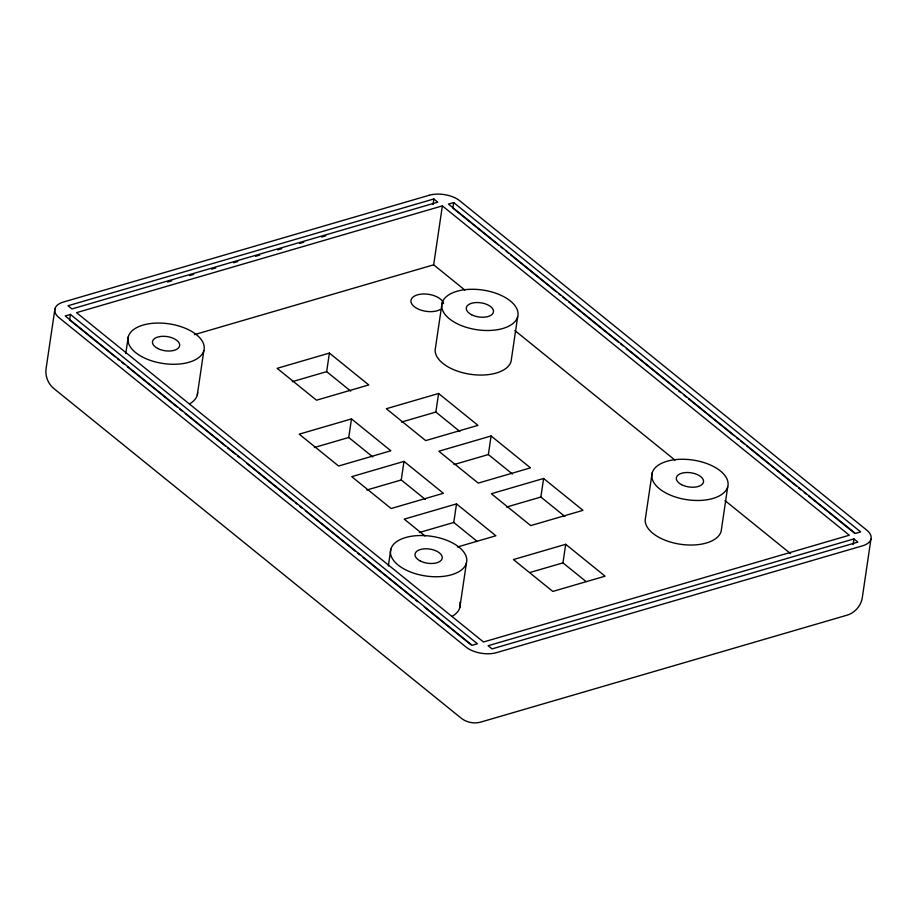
<?xml version="1.0" encoding="UTF-8"?>
<svg xmlns="http://www.w3.org/2000/svg" width="917" height="917" viewBox="0 0 917 917"><rect width="100%" height="100%" fill="white"/><g stroke="black" fill="none" stroke-linecap="round" stroke-linejoin="round"><path stroke-width="1.38" d="M54.94 308.742L46.228 367.683C44.795 375.294 47.776 383.455 53.702 388.418L460.414 717.553C465.939 722.321 473.814 724.075 480.84 722.069L846.231 615.422C854.312 613.301 860.822 606.332 862.232 598.079L870.944 539.139M70.437 314.439L477.402 643.78L472.175 645.304L65.21 315.964L70.437 314.439L69.612 320.01L115.21 356.896M125.789 353.515L128.254 336.803M197.281 395.067L203.861 350.512A38.468 20.048 8.4 0 0 151.763 323.403A38.468 20.048 8.4 0 0 142.559 357.068A38.468 20.048 8.4 0 0 203.861 350.512M350.718 391.123L326.658 371.637L329.398 353.079L277.129 368.336L316.514 400.202L368.783 384.945L329.398 353.079M372.806 456.953L348.735 437.478L351.486 418.909L299.217 434.165L338.602 466.031L390.86 450.774L351.486 418.909M433.019 204.548L433.844 198.978L68.007 305.751L71.939 308.937L437.776 202.164L433.844 198.978M388.35 565.995L390.814 549.283M425.316 499.444L401.256 479.969L403.996 461.4L351.727 476.657L391.112 508.534L443.381 493.277L403.996 461.4M464.804 290.013L433.672 264.818L442.372 205.878L76.535 312.663L483.5 641.992L849.337 535.219L442.372 205.878M453.697 202.577L860.662 531.917L855.435 533.442L448.47 204.101L453.697 202.577L452.872 208.148L498.47 245.034M442.086 303.034L435.506 347.589A38.468 20.048 8.4 0 0 467.991 373.884A38.468 20.048 8.4 0 0 511.101 361.298L517.681 316.743A38.468 20.048 8.4 0 0 465.584 289.623A38.468 20.048 8.4 0 0 456.379 323.3A38.468 20.048 8.4 0 0 517.681 316.743M459.91 431.529L435.85 412.054L438.59 393.485L386.321 408.741L425.706 440.607L477.975 425.362L438.59 393.485M476.737 541.053L453.766 522.461L456.506 503.903L404.237 519.148L425.029 535.975M459.841 607.547L466.421 562.992A38.468 20.048 8.4 0 0 414.312 535.872A38.468 20.048 8.4 0 0 405.108 569.549A38.468 20.048 8.4 0 0 466.421 562.992M512.42 474.02L488.36 454.545L491.099 435.976L438.83 451.233L478.215 483.11L530.485 467.853L491.099 435.976M564.941 516.512L540.87 497.037L543.609 478.479L491.352 493.724L530.725 525.601L582.994 510.345L543.609 478.479M585.929 581.458L562.958 562.866L565.697 544.308L513.428 559.565L552.813 591.431L605.082 576.174L565.697 544.308M652.125 473.012L645.545 517.566A38.468 20.048 8.4 0 0 678.041 543.861A38.468 20.048 8.4 0 0 721.152 531.275L727.731 486.721A38.468 20.048 8.4 0 0 675.623 459.612A38.468 20.048 8.4 0 0 666.43 493.277A38.468 20.048 8.4 0 0 727.731 486.721M853.108 544.503L853.933 538.932L488.096 645.717L492.028 648.904L857.865 542.119L853.933 538.932M167.582 282.012L171.708 280.808M189.59 275.593L193.716 274.389M211.586 269.174L215.713 267.97M233.594 262.755L237.721 261.54M255.602 256.324L259.729 255.121M277.61 249.905L281.737 248.702M299.607 243.486L303.733 242.283M321.615 237.056L325.741 235.852M194.358 334.671L433.672 264.818M292.271 381.678L326.658 371.637M314.359 447.507L348.735 437.478M401.463 422.084L435.85 412.054M366.869 489.999L401.256 479.969M453.972 464.575L488.36 454.545M419.378 532.502L453.766 522.461M506.482 507.078L540.87 497.037M457.377 547.013L495.891 535.769L456.506 503.903M529.946 572.506L562.958 562.866M500.693 246.833L502.917 248.633M506.253 251.338L508.477 253.138M510.7 254.937L556.287 291.824M558.51 293.623L560.734 295.423M562.958 297.223L566.293 299.928M568.517 301.727L618.551 342.224M620.775 344.024L622.998 345.824M626.334 348.517L676.368 389.014M678.591 390.814L680.815 392.614M684.151 395.307L686.374 397.107M688.598 398.906L734.196 435.804M736.42 437.604L738.644 439.403M740.867 441.203L744.203 443.897M746.427 445.696L796.46 486.193M798.684 487.993L800.908 489.793M804.243 492.486L806.467 494.286M808.691 496.086L854.277 532.983M514.838 330.51L674.958 460.082M724.992 500.579L790.603 553.662M117.433 358.696L119.657 360.496M121.881 362.295L124.104 364.095M127.44 366.8L177.474 407.286M179.698 409.085L181.921 410.885M185.257 413.59L225.284 445.983M227.508 447.783L235.291 454.075M237.514 455.875L239.738 457.675M246.409 463.074L293.108 500.877M295.331 502.676L297.567 504.476M299.79 506.276L302.014 508.075M305.35 510.769L355.383 551.266M357.607 553.066L359.831 554.865M363.166 557.559L413.2 598.056M415.424 599.856L417.648 601.655M424.319 607.054L471.017 644.846M440.183 309.533A16.483 8.585 8.4 0 1 414.232 306.633A16.483 8.585 8.4 0 1 421.167 294.139A16.483 8.585 8.4 0 1 443.53 303.504M459.921 602.286A38.468 20.048 8.4 0 1 452.115 616.35M197.648 392.476A38.468 20.048 8.4 0 1 189.555 403.87M429.248 195.252L63.411 302.037A21.985 11.451 8.4 0 0 59.112 317.74L466.077 647.081A21.985 11.451 8.4 0 0 496.624 652.617L862.461 545.844A21.985 11.451 8.4 0 0 866.76 530.129L459.795 200.8A21.985 11.451 8.4 0 0 429.248 195.252M420.227 560.929A13.744 7.164 8.4 0 0 442.12 558.591A13.744 7.164 8.4 0 0 423.505 548.905A13.744 7.164 8.4 0 0 420.227 560.929M681.537 484.657A13.744 7.164 8.4 0 0 703.431 482.319A13.744 7.164 8.4 0 0 684.816 472.633A13.744 7.164 8.4 0 0 681.537 484.657M157.667 348.449A13.744 7.164 8.4 0 0 179.56 346.11A13.744 7.164 8.4 0 0 160.956 336.424A13.744 7.164 8.4 0 0 157.667 348.449M471.487 314.68A13.744 7.164 8.4 0 0 493.38 312.342A13.744 7.164 8.4 0 0 474.777 302.656A13.744 7.164 8.4 0 0 471.487 314.68"/></g></svg>
